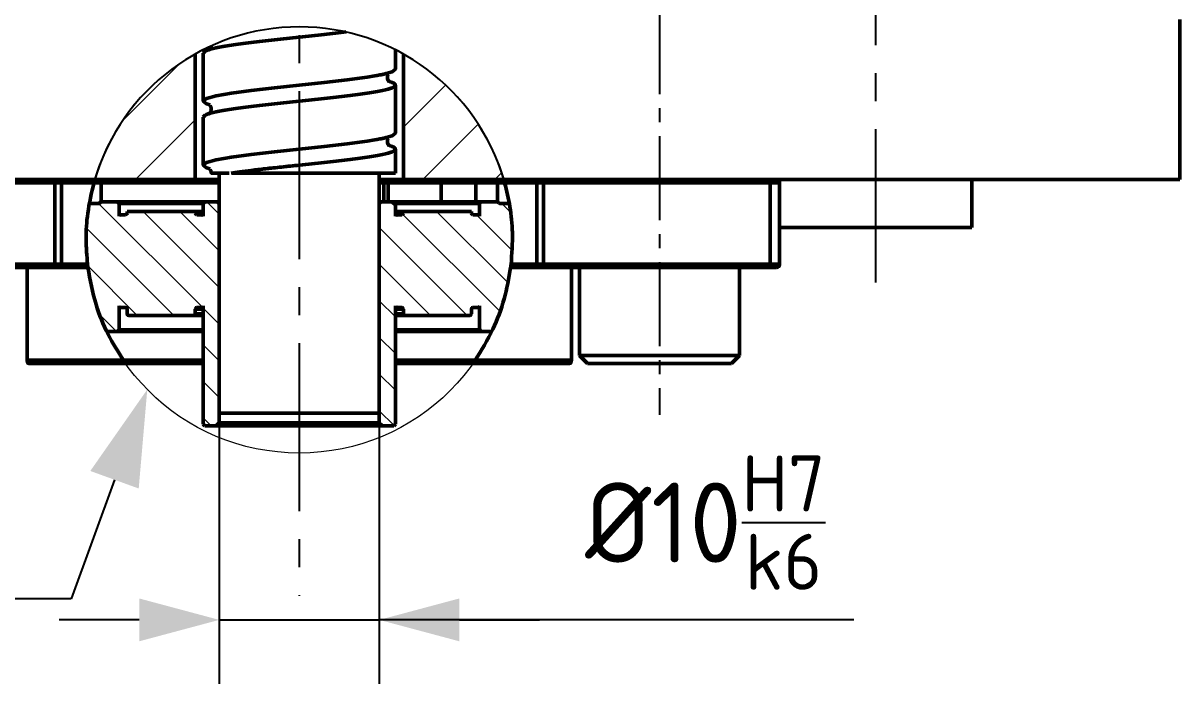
# Model space of a CAD drawing. Header units: millimetres. Extents: x -190 to 12889, y -227 to 3957.
# Drawn here: x 2079.9 to 2152.2, y 1946.5 to 1987.8 of the extents above; entities that cross this region are included whole.
import ezdxf
from ezdxf import colors
from ezdxf.entities.mleader import LeaderData, LeaderLine
from ezdxf.math import Vec2, Vec3

# ---------------------------------------------------------------- set-up
doc = ezdxf.new("R2010")
doc.units = ezdxf.units.MM
doc.header["$LTSCALE"] = 0.7
doc.linetypes.add('CENTER2', pattern=[1.125, 0.75, -0.125, 0.125, -0.125])
doc.layers.get('0').update_dxf_attribs({"color": 255})
for name, color, linetype, lineweight in [('AM_5', 10, 'Continuous', 25), ('CON', 7, 'Continuous', 50), ('DIM', 94, 'Continuous', 25), ('TEXT', 7, 'Continuous', 25)]:
    doc.layers.add(name, color=color, linetype=linetype, lineweight=lineweight)
doc.styles.add('TCVN-7284', font='tcvn+7284-2003r.ttf')
doc.styles.add('TCVN7824', font='tcvn+7284-2003r.ttf', dxfattribs={"height": 3.5})
pattern_1 = [(45, (-1605.9523, -1440.91), (-2.245064, 2.245064), [])]
pattern_2 = [(135, (-1605.9523, -1440.91), (-1.14498266, -1.14498266), [])]

# ---------------------------------------------------------------- blocks, each defined once
blk = doc.blocks.new('*U847')
at = {"layer": 'AM_5', "color": 0, "linetype": 'CENTER2', "ltscale": 20, "transparency": 16777216}
blk.add_line((0, 40.139), (0, -158.428), dxfattribs=at)
blk = doc.blocks.new('*U859')
at = {"layer": 'AM_5', "color": 0, "linetype": 'CENTER2', "ltscale": 10, "transparency": 16777216}
blk.add_line((0, 26.807), (0, -6.35), dxfattribs=at)
blk = doc.blocks.new('*U849')
at = {"layer": 'AM_5', "color": 0, "linetype": 'CENTER2', "ltscale": 20, "transparency": 16777216}
blk.add_line((0, 103.936), (0, -85.115), dxfattribs=at)
blk = doc.blocks.new('Arrow')
at = {"layer": 'DIM'}
blk.add_solid([(-1, 0.268), (-1, -0.268), (0, 0)], dxfattribs=at)

msp = doc.modelspace()

# ---------------------------------------------------------------- hatches: boundary and pattern name
at = {"linetype": 'Continuous', "lineweight": 18}
h = msp.add_hatch(dxfattribs=at)
h.set_pattern_fill('ANSI31', color=92, style=0)
h.set_pattern_definition(pattern_1)
edge = h.paths.add_edge_path(flags=0)
edge.add_line((2090.6588, 1978.0693), (2090.6588, 1985.9152))
edge.add_arc((2097.1588, 1974.2943), 13.3152, 119.219907, 163.530214)
edge.add_line((2084.3899, 1978.0693), (2090.6588, 1978.0693))
h = msp.add_hatch(dxfattribs=at)
h.set_pattern_fill('ANSI31', color=92, style=0)
h.set_pattern_definition(pattern_1)
edge = h.paths.add_edge_path(flags=0)
edge.add_arc((2097.1588, 1974.2943), 13.3152, 16.469786, 60.780093)
edge.add_line((2103.6588, 1985.9152), (2103.6588, 1978.0693))
edge.add_line((2103.6588, 1978.0693), (2109.9277, 1978.0693))
h = msp.add_hatch(dxfattribs=at)
h.set_pattern_fill('ANSI31', color=70, scale=0.51, angle=90, style=0)
h.set_pattern_definition(pattern_2)
edge = h.paths.add_edge_path(flags=0)
edge.add_line((2085.8088, 1968.5693), (2085.9088, 1968.6693))
edge.add_line((2085.9088, 1968.6693), (2085.9088, 1970.1693))
edge.add_arc((2086.0088, 1970.1693), 0.1, 180, 270)
edge.add_line((2086.0088, 1970.0693), (2086.3088, 1970.0693))
edge.add_arc((2086.3088, 1969.9693), 0.1, 0, 90, ccw=False)
edge.add_line((2086.4088, 1969.9693), (2086.4088, 1969.6693))
edge.add_arc((2086.5088, 1969.6693), 0.1, 180, 270)
edge.add_line((2086.5088, 1969.5693), (2090.5588, 1969.5693))
edge.add_arc((2090.5588, 1969.6693), 0.1, 270, 360)
edge.add_line((2090.6588, 1969.6693), (2090.6588, 1969.9693))
edge.add_arc((2090.7588, 1969.9693), 0.1, 90, 180, ccw=False)
edge.add_line((2090.7588, 1970.0693), (2091.0588, 1970.0693))
edge.add_arc((2091.0588, 1970.1693), 0.1, 270, 360)
edge.add_line((2091.1588, 1970.1693), (2091.1588, 1962.7693))
edge.add_line((2091.1588, 1962.7693), (2091.2588, 1962.6693))
edge.add_line((2091.2588, 1962.6693), (2091.9588, 1962.6693))
edge.add_line((2091.9588, 1962.6693), (2092.1588, 1962.8693))
edge.add_line((2092.1588, 1962.8693), (2092.1588, 1976.5693))
edge.add_line((2092.1588, 1976.5693), (2092.0588, 1976.6693))
edge.add_line((2092.0588, 1976.6693), (2091.2588, 1976.6693))
edge.add_line((2091.2588, 1976.6693), (2091.1588, 1976.5693))
edge.add_line((2091.1588, 1976.5693), (2091.1588, 1975.7693))
edge.add_arc((2091.0588, 1975.7693), 0.1, 360, 450)
edge.add_line((2091.0588, 1975.8693), (2090.7588, 1975.8693))
edge.add_arc((2090.7588, 1975.9693), 0.1, 180, 270, ccw=False)
edge.add_line((2090.6588, 1975.9693), (2090.6588, 1976.0693))
edge.add_line((2090.6588, 1976.0693), (2086.4088, 1976.0693))
edge.add_line((2086.4088, 1976.0693), (2086.4088, 1975.9693))
edge.add_arc((2086.3088, 1975.9693), 0.1, 270, 360, ccw=False)
edge.add_line((2086.3088, 1975.8693), (2086.0088, 1975.8693))
edge.add_arc((2086.0088, 1975.7693), 0.1, 90, 180)
edge.add_line((2085.9088, 1975.7693), (2085.9088, 1976.5693))
edge.add_line((2085.9088, 1976.5693), (2085.8088, 1976.6693))
edge.add_line((2085.8088, 1976.6693), (2084.7588, 1976.6693))
edge.add_line((2084.7588, 1976.6693), (2084.688, 1976.5986))
edge.add_arc((2084.6173, 1976.6693), 0.1, 270, 315, ccw=False)
edge.add_line((2084.6173, 1976.5693), (2084.0393, 1976.5693))
edge.add_arc((2097.1588, 1974.2943), 13.3152, 170.162367, 205.464971)
edge.add_line((2085.1371, 1968.5693), (2085.8088, 1968.5693))
h = msp.add_hatch(dxfattribs=at)
h.set_pattern_fill('ANSI31', color=70, scale=0.51, angle=90, style=0)
h.set_pattern_definition(pattern_2)
edge = h.paths.add_edge_path(flags=0)
edge.add_arc((2097.1588, 1974.2943), 13.3152, 334.535029, 369.837633)
edge.add_line((2110.2782, 1976.5693), (2109.7002, 1976.5693))
edge.add_arc((2109.7002, 1976.6693), 0.1, 225, 270, ccw=False)
edge.add_line((2109.6295, 1976.5986), (2109.5588, 1976.6693))
edge.add_line((2109.5588, 1976.6693), (2108.5088, 1976.6693))
edge.add_line((2108.5088, 1976.6693), (2108.4088, 1976.5693))
edge.add_line((2108.4088, 1976.5693), (2108.4088, 1975.7693))
edge.add_arc((2108.3088, 1975.7693), 0.1, 0, 90)
edge.add_line((2108.3088, 1975.8693), (2108.0088, 1975.8693))
edge.add_arc((2108.0088, 1975.9693), 0.1, 180, 270, ccw=False)
edge.add_line((2107.9088, 1975.9693), (2107.9088, 1976.0693))
edge.add_line((2107.9088, 1976.0693), (2103.6588, 1976.0693))
edge.add_line((2103.6588, 1976.0693), (2103.6588, 1975.9693))
edge.add_arc((2103.5588, 1975.9693), 0.1, 270, 360, ccw=False)
edge.add_line((2103.5588, 1975.8693), (2103.2588, 1975.8693))
edge.add_arc((2103.2588, 1975.7693), 0.1, 90, 180)
edge.add_line((2103.1588, 1975.7693), (2103.1588, 1976.5693))
edge.add_line((2103.1588, 1976.5693), (2103.0588, 1976.6693))
edge.add_line((2103.0588, 1976.6693), (2102.2588, 1976.6693))
edge.add_line((2102.2588, 1976.6693), (2102.1588, 1976.5693))
edge.add_line((2102.1588, 1976.5693), (2102.1588, 1962.8693))
edge.add_line((2102.1588, 1962.8693), (2102.3588, 1962.6693))
edge.add_line((2102.3588, 1962.6693), (2103.0588, 1962.6693))
edge.add_line((2103.0588, 1962.6693), (2103.1588, 1962.7693))
edge.add_line((2103.1588, 1962.7693), (2103.1588, 1970.1693))
edge.add_arc((2103.2588, 1970.1693), 0.1, 180, 270)
edge.add_line((2103.2588, 1970.0693), (2103.5588, 1970.0693))
edge.add_arc((2103.5588, 1969.9693), 0.1, 0, 90, ccw=False)
edge.add_line((2103.6588, 1969.9693), (2103.6588, 1969.6693))
edge.add_arc((2103.7588, 1969.6693), 0.1, 180, 270)
edge.add_line((2103.7588, 1969.5693), (2107.8088, 1969.5693))
edge.add_arc((2107.8088, 1969.6693), 0.1, 270, 360)
edge.add_line((2107.9088, 1969.6693), (2107.9088, 1969.9693))
edge.add_arc((2108.0088, 1969.9693), 0.1, 90, 180, ccw=False)
edge.add_line((2108.0088, 1970.0693), (2108.3088, 1970.0693))
edge.add_arc((2108.3088, 1970.1693), 0.1, 270, 360)
edge.add_line((2108.4088, 1970.1693), (2108.4088, 1968.6693))
edge.add_line((2108.4088, 1968.6693), (2108.5088, 1968.5693))
edge.add_line((2108.5088, 1968.5693), (2109.1804, 1968.5693))

# ---------------------------------------------------------------- linework, layer by layer
at = {"color": 7, "linetype": 'Continuous', "lineweight": 25, "flags": 128}
msp.add_lwpolyline([(2112.4177, 1972.7693), (2112.4161, 1972.7303), (2112.4114, 1972.6928), (2112.4038, 1972.6582), (2112.3936, 1972.6279), (2112.3811, 1972.603), (2112.3669, 1972.5845), (2112.3514, 1972.5732), (2112.3354, 1972.5693)], dxfattribs=at)
at = {"color": 7, "linetype": 'Continuous', "lineweight": 18}
msp.add_circle((2097.1588, 1974.2943), 13.3247, dxfattribs=at)
at = {"color": 7, "linetype": 'Continuous', "lineweight": 25}
for centre, radius, start, end in [((2097.1588, 1974.2943), 13.3152, 16.469786, 163.530214), ((2111.8198, 1972.7533), 0.185, 276.014544, 4.957546)]:
    msp.add_arc(centre, radius, start, end, dxfattribs=at)
at = {"layer": 'CON', "color": 7, "linetype": 'Continuous'}
for p, q in [((2152.1588, 1988.0693), (2152.1588, 1978.0693)), ((2092.0689, 1986.3212), (2092.2742, 1986.362)), ((2103.1588, 1984.9693), (2103.1588, 1986.1917)), ((2090.6588, 1985.9152), (2090.6588, 1978.0693)), ((2091.1588, 1985.9693), (2091.1588, 1982.9693)), ((2103.6588, 1978.0693), (2103.6588, 1985.9152)), ((2103.1588, 1980.9693), (2103.1588, 1983.9693)), ((2091.1588, 1981.9693), (2091.1588, 1978.9693)), ((2092.0689, 1982.3212), (2092.2742, 1982.362)), ((2103.1588, 1978.4693), (2103.1588, 1979.9693)), ((2092.1588, 1978.4693), (2092.1588, 1963.4693)), ((2103.1588, 1978.4693), (2092.9161, 1978.4693)), ((2103.1588, 1978.4693), (2102.1588, 1978.4693)), ((2102.1588, 1963.4693), (2102.1588, 1978.4693)), ((2103.1588, 1978.4693), (2102.1588, 1978.4693)), ((2042.1588, 1978.0693), (2084.3899, 1978.0693)), ((2081.8999, 1977.8693), (2067.7475, 1977.8693)), ((2081.8999, 1972.7693), (2081.8999, 1977.8693)), ((2082.3133, 1977.8693), (2081.8999, 1977.8693)), ((2082.3133, 1977.8693), (2082.3133, 1972.7693)), ((2084.3324, 1977.8693), (2082.3133, 1977.8693)), ((2090.6588, 1978.0693), (2084.3899, 1978.0693)), ((2092.1588, 1978.0693), (2090.6588, 1978.0693)), ((2103.6588, 1978.0693), (2102.1588, 1978.0693)), ((2102.4425, 1976.6693), (2102.4425, 1977.8693)), ((2102.7087, 1977.8693), (2102.4425, 1977.8693)), ((2102.7087, 1976.6693), (2102.7087, 1977.8693)), ((2106.0265, 1977.8693), (2102.7087, 1977.8693)), ((2109.9277, 1978.0693), (2103.6588, 1978.0693)), ((2106.0265, 1976.6693), (2106.0265, 1977.8693)), ((2108.1763, 1977.8693), (2106.0265, 1977.8693)), ((2109.5299, 1977.8693), (2108.1763, 1977.8693)), ((2108.1763, 1976.6693), (2108.1763, 1977.8693)), ((2109.9277, 1978.0693), (2152.1588, 1978.0693)), ((2112.0042, 1977.8693), (2109.9851, 1977.8693)), ((2112.0042, 1972.7693), (2112.0042, 1977.8693)), ((2112.4177, 1977.8693), (2112.0042, 1977.8693)), ((2112.4177, 1977.8693), (2112.4177, 1972.7693)), ((2126.57, 1977.8693), (2112.4177, 1977.8693)), ((2126.57, 1972.7693), (2126.57, 1977.8693)), ((2127.1588, 1977.8693), (2126.57, 1977.8693)), ((2127.1588, 1978.0693), (2127.1588, 1977.8693)), ((2127.1588, 1977.8693), (2127.1588, 1972.7693)), ((2139.1588, 1975.0693), (2139.1588, 1978.0693)), ((2084.0393, 1976.5693), (2084.6173, 1976.5693)), ((2084.688, 1976.5986), (2084.7588, 1976.6693)), ((2084.7588, 1976.6693), (2085.8088, 1976.6693)), ((2085.8088, 1976.6693), (2085.9088, 1976.5693)), ((2085.8088, 1976.6693), (2091.2588, 1976.6693)), ((2085.9088, 1976.5693), (2085.9088, 1975.7693)), ((2091.1588, 1976.5693), (2085.9088, 1976.5693)), ((2086.4088, 1975.9693), (2086.4088, 1976.0693)), ((2086.4088, 1976.0693), (2090.6588, 1976.0693)), ((2090.6588, 1975.9693), (2090.6588, 1976.0693)), ((2091.1588, 1976.0693), (2090.6588, 1976.0693)), ((2091.1588, 1976.5693), (2091.2588, 1976.6693)), ((2091.1588, 1975.7693), (2091.1588, 1976.5693)), ((2091.2588, 1976.6693), (2092.0588, 1976.6693)), ((2092.0588, 1976.6693), (2092.1588, 1976.5693)), ((2092.0588, 1976.6693), (2092.1588, 1976.6693)), ((2092.1588, 1962.8693), (2092.1588, 1976.5693)), ((2102.1588, 1976.5693), (2102.2588, 1976.6693)), ((2102.1588, 1976.6693), (2102.2588, 1976.6693)), ((2102.1588, 1976.5693), (2102.1588, 1962.8693)), ((2102.2588, 1976.6693), (2103.0588, 1976.6693)), ((2103.0588, 1976.6693), (2108.5088, 1976.6693)), ((2103.0588, 1976.6693), (2103.1588, 1976.5693)), ((2108.4088, 1976.5693), (2103.1588, 1976.5693)), ((2103.1588, 1976.5693), (2103.1588, 1975.7693)), ((2103.6588, 1976.0693), (2103.1588, 1976.0693)), ((2103.6588, 1976.0693), (2103.6588, 1975.9693)), ((2103.6588, 1976.0693), (2107.9088, 1976.0693)), ((2107.9088, 1976.0693), (2107.9088, 1975.9693)), ((2108.4088, 1976.5693), (2108.5088, 1976.6693)), ((2108.4088, 1975.7693), (2108.4088, 1976.5693)), ((2108.5088, 1976.6693), (2109.5588, 1976.6693)), ((2109.5588, 1976.6693), (2109.6295, 1976.5986)), ((2109.7002, 1976.5693), (2110.2782, 1976.5693)), ((2086.0088, 1975.8693), (2086.3088, 1975.8693)), ((2090.7588, 1975.8693), (2091.0588, 1975.8693)), ((2091.0588, 1975.8693), (2091.1588, 1975.8693)), ((2103.1588, 1975.8693), (2103.2588, 1975.8693)), ((2103.2588, 1975.8693), (2103.5588, 1975.8693)), ((2108.0088, 1975.8693), (2108.3088, 1975.8693)), ((2127.1588, 1975.0693), (2139.1588, 1975.0693)), ((2067.7475, 1972.7693), (2081.8999, 1972.7693)), ((2081.9821, 1972.5693), (2067.8297, 1972.5693)), ((2080.1642, 1972.5693), (2080.1642, 1966.7693)), ((2081.8999, 1972.7693), (2082.3133, 1972.7693)), ((2082.4783, 1972.5693), (2081.9821, 1972.5693)), ((2082.3133, 1972.7693), (2083.9312, 1972.7693)), ((2083.9557, 1972.5693), (2082.4783, 1972.5693)), ((2111.8392, 1972.5693), (2110.3618, 1972.5693)), ((2110.3864, 1972.7693), (2112.0042, 1972.7693)), ((2112.3354, 1972.5693), (2111.8392, 1972.5693)), ((2112.0042, 1972.7693), (2112.4177, 1972.7693)), ((2126.4878, 1972.5693), (2112.3354, 1972.5693)), ((2112.4177, 1972.7693), (2126.57, 1972.7693)), ((2114.1534, 1966.7693), (2114.1534, 1972.5693)), ((2114.6588, 1967.0693), (2114.6588, 1972.5693)), ((2114.6588, 1972.5693), (2124.6588, 1972.5693)), ((2124.6588, 1972.5693), (2124.6588, 1967.0693)), ((2126.9588, 1972.5693), (2126.4878, 1972.5693)), ((2126.57, 1972.7693), (2127.1588, 1972.7693)), ((2085.9088, 1970.1693), (2085.9088, 1968.6693)), ((2086.3088, 1970.0693), (2086.0088, 1970.0693)), ((2086.4088, 1969.6693), (2086.4088, 1969.9693)), ((2086.5088, 1969.5693), (2090.5588, 1969.5693)), ((2091.1588, 1969.5693), (2090.5588, 1969.5693)), ((2090.6588, 1969.6693), (2090.6588, 1969.9693)), ((2091.0588, 1970.0693), (2090.7588, 1970.0693)), ((2091.1588, 1970.0693), (2091.0588, 1970.0693)), ((2091.1588, 1962.7693), (2091.1588, 1970.1693)), ((2103.1588, 1970.1693), (2103.1588, 1962.7693)), ((2103.2588, 1970.0693), (2103.1588, 1970.0693)), ((2103.7588, 1969.5693), (2103.1588, 1969.5693)), ((2103.5588, 1970.0693), (2103.2588, 1970.0693)), ((2103.6588, 1969.9693), (2103.6588, 1969.6693)), ((2103.7588, 1969.5693), (2107.8088, 1969.5693)), ((2107.9088, 1969.9693), (2107.9088, 1969.6693)), ((2108.3088, 1970.0693), (2108.0088, 1970.0693)), ((2108.4088, 1968.6693), (2108.4088, 1970.1693)), ((2085.8088, 1968.5693), (2085.1371, 1968.5693)), ((2085.9088, 1968.6693), (2085.8088, 1968.5693)), ((2091.1588, 1968.5693), (2085.8088, 1968.5693)), ((2085.9088, 1968.6693), (2091.1588, 1968.6693)), ((2103.1588, 1968.6693), (2108.4088, 1968.6693)), ((2108.5088, 1968.5693), (2103.1588, 1968.5693)), ((2108.5088, 1968.5693), (2108.4088, 1968.6693)), ((2109.1804, 1968.5693), (2108.5088, 1968.5693)), ((2080.1642, 1966.7693), (2086.1738, 1966.7693)), ((2108.1437, 1966.7693), (2114.1534, 1966.7693)), ((2115.1588, 1966.5693), (2114.6588, 1967.0693)), ((2114.6588, 1967.0693), (2124.6588, 1967.0693)), ((2124.6588, 1967.0693), (2124.1588, 1966.5693)), ((2086.3135, 1966.5693), (2080.2629, 1966.5693)), ((2091.1588, 1966.5693), (2086.3135, 1966.5693)), ((2108.004, 1966.5693), (2103.1588, 1966.5693)), ((2114.0547, 1966.5693), (2108.004, 1966.5693)), ((2115.1588, 1966.5693), (2124.1588, 1966.5693)), ((2102.1588, 1963.4693), (2092.1588, 1963.4693)), ((2091.2588, 1962.6693), (2091.1588, 1962.7693)), ((2091.2588, 1962.6693), (2091.9588, 1962.6693)), ((2092.1588, 1962.8693), (2091.9588, 1962.6693)), ((2102.3588, 1962.6693), (2091.9588, 1962.6693)), ((2092.1588, 1962.8693), (2102.1588, 1962.8693)), ((2102.3588, 1962.6693), (2102.1588, 1962.8693)), ((2102.3588, 1962.6693), (2103.0588, 1962.6693)), ((2103.1588, 1962.7693), (2103.0588, 1962.6693))]:
    msp.add_line(p, q, dxfattribs=at)
at = {"layer": 'CON', "color": 8, "linetype": 'Continuous'}
for p, q in [((2084.7876, 1977.8693), (2084.3865, 1977.8693)), ((2084.7876, 1976.6693), (2084.7876, 1977.8693)), ((2092.1588, 1977.8693), (2084.7876, 1977.8693)), ((2102.4425, 1977.8693), (2102.1588, 1977.8693)), ((2109.5299, 1976.6693), (2109.5299, 1977.8693)), ((2109.9716, 1977.8693), (2109.5299, 1977.8693)), ((2090.6588, 1975.9693), (2091.1588, 1975.9693)), ((2103.1588, 1975.9693), (2103.6588, 1975.9693)), ((2091.1588, 1969.9693), (2090.6588, 1969.9693)), ((2090.6588, 1969.6693), (2091.1588, 1969.6693)), ((2103.6588, 1969.9693), (2103.1588, 1969.9693)), ((2103.1588, 1969.6693), (2103.6588, 1969.6693)), ((2086.0881, 1966.7693), (2091.1588, 1966.7693)), ((2103.1588, 1966.7693), (2108.2188, 1966.7693))]:
    msp.add_line(p, q, dxfattribs=at)
at = {"layer": 'CON', "color": 7, "linetype": 'Continuous', "flags": 128}
for points in [[(2091.589, 1982.7399), (2091.3632, 1982.8027), (2091.1588, 1982.9693), (2091.3632, 1983.136), (2091.9626, 1983.3027), (2092.9161, 1983.4693), (2094.1588, 1983.636), (2095.6058, 1983.8027), (2097.1588, 1983.9693), (2098.7117, 1984.136), (2100.1588, 1984.3027), (2101.4014, 1984.4693), (2102.3549, 1984.636), (2102.9543, 1984.8027), (2103.1588, 1984.9693), (2103.1588, 1984.9693)], [(2091.589, 1978.7399), (2091.3632, 1978.8027), (2091.1588, 1978.9693), (2091.3632, 1979.136), (2091.9626, 1979.3027), (2092.9161, 1979.4693), (2094.1588, 1979.636), (2095.6058, 1979.8027), (2097.1588, 1979.9693), (2098.7117, 1980.136), (2100.1588, 1980.3027), (2101.4014, 1980.4693), (2102.3549, 1980.636), (2102.9543, 1980.8027), (2103.1588, 1980.9693), (2103.1588, 1980.9693)], [(2081.9821, 1978.0693), (2081.9661, 1978.0655), (2081.9506, 1978.0541), (2081.9364, 1978.0356), (2081.924, 1978.0107), (2081.9137, 1977.9804), (2081.9061, 1977.9459), (2081.9014, 1977.9083), (2081.8999, 1977.8693)], [(2112.4177, 1977.8693), (2112.4161, 1977.9083), (2112.4114, 1977.9459), (2112.4038, 1977.9804), (2112.3936, 1978.0107), (2112.3811, 1978.0356), (2112.3669, 1978.0541), (2112.3514, 1978.0655), (2112.3354, 1978.0693)], [(2126.57, 1977.8693), (2126.5684, 1977.9083), (2126.5638, 1977.9459), (2126.5562, 1977.9804), (2126.5459, 1978.0107), (2126.5335, 1978.0356), (2126.5193, 1978.0541), (2126.5038, 1978.0655), (2126.4878, 1978.0693)], [(2081.9821, 1972.5693), (2081.9661, 1972.5732), (2081.9506, 1972.5845), (2081.9364, 1972.603), (2081.924, 1972.6279), (2081.9137, 1972.6582), (2081.9061, 1972.6928), (2081.9014, 1972.7303), (2081.8999, 1972.7693)], [(2126.57, 1972.7693), (2126.5684, 1972.7303), (2126.5638, 1972.6928), (2126.5562, 1972.6582), (2126.5459, 1972.6279), (2126.5335, 1972.603), (2126.5193, 1972.5845), (2126.5038, 1972.5732), (2126.4878, 1972.5693)]]:
    msp.add_lwpolyline(points, dxfattribs=at)
at = {"layer": 'CON', "color": 7, "linetype": 'Continuous'}
for centre, radius, start, end in [((2082.4977, 1977.8853), 0.185, 96.014544, 184.957546), ((2084.6032, 1977.8853), 0.185, 355.042454, 83.985456), ((2109.7143, 1977.8853), 0.185, 96.014544, 184.957546), ((2111.8198, 1977.8853), 0.185, 355.042454, 83.985456), ((2126.9588, 1977.8693), 0.2, 0, 90), ((2084.6173, 1976.6693), 0.1, 270, 315), ((2086.3088, 1975.9693), 0.1, 270, 360), ((2090.7588, 1975.9693), 0.1, 180, 270), ((2103.5588, 1975.9693), 0.1, 270, 0), ((2108.0088, 1975.9693), 0.1, 180, 270), ((2109.7002, 1976.6693), 0.1, 225, 270), ((2086.0088, 1975.7693), 0.1, 90, 180), ((2091.0588, 1975.7693), 0.1, 0, 90), ((2103.2588, 1975.7693), 0.1, 90, 180), ((2108.3088, 1975.7693), 0.1, 0, 90), ((2082.4977, 1972.7533), 0.185, 175.042454, 263.985456), ((2126.9588, 1972.7693), 0.2, 270, 0), ((2086.0088, 1970.1693), 0.1, 180, 270), ((2086.3088, 1969.9693), 0.1, 0, 90), ((2086.5088, 1969.6693), 0.1, 180, 270), ((2090.5588, 1969.6693), 0.1, 270, 0), ((2090.7588, 1969.9693), 0.1, 90, 180), ((2091.0588, 1970.1693), 0.1, 270, 0), ((2103.2588, 1970.1693), 0.1, 180, 270), ((2103.5588, 1969.9693), 0.1, 0, 90), ((2103.7588, 1969.6693), 0.1, 180, 270), ((2107.8088, 1969.6693), 0.1, 270, 0), ((2108.0088, 1969.9693), 0.1, 90, 180), ((2108.3088, 1970.1693), 0.1, 270, 0)]:
    msp.add_arc(centre, radius, start, end, dxfattribs=at)
for points, knots in [([(2091.1588, 1985.9693), (2091.1986, 1986.0249), (2091.2782, 1986.136), (2091.9079, 1986.3027), (2092.8661, 1986.4693), (2094.1246, 1986.636), (2095.5879, 1986.8027), (2097.1588, 1986.9693), (2098.7013, 1987.133), (2099.6526, 1987.2411), (2100.0851, 1987.2937)], [0, 0, 0, 0, 0.07514663, 0.15029326, 0.2254399, 0.30058653, 0.37573316, 0.45087979, 0.52602642, 0.5971234, 0.5971234, 0.5971234, 0.5971234]), ([(2091.6547, 1986.4291), (2091.6509, 1986.3902), (2091.6315, 1986.2977), (2091.5758, 1986.2131), (2091.5284, 1986.1711), (2091.5409, 1986.1774), (2091.5465, 1986.1802)], [0.58369464, 0.58369464, 0.58369464, 0.58369464, 0.68777339, 0.83139132, 0.92538843, 1, 1, 1, 1]), ([(2102.7799, 1984.1763), (2102.7792, 1984.1772), (2102.7773, 1984.1796), (2102.661, 1984.3048), (2102.6544, 1984.5604), (2102.7111, 1984.6759), (2102.7255, 1984.7094), (2102.6959, 1984.7134), (2102.582, 1984.6874), (2102.3713, 1984.6373), (2102.1376, 1984.5933), (2102.0216, 1984.5715)], [0, 0, 0, 0, 0.0520427, 0.1413394, 0.2754178, 0.3421553, 0.4283737, 0.5389072, 0.6747949, 0.8386068, 1, 1, 1, 1]), ([(2091.1588, 1981.9693), (2091.1986, 1982.0249), (2091.2782, 1982.136), (2091.9079, 1982.3027), (2092.8661, 1982.4693), (2094.1246, 1982.636), (2095.5879, 1982.8027), (2097.1588, 1982.9693), (2098.7295, 1983.136), (2100.1931, 1983.3027), (2101.4505, 1983.4693), (2102.4134, 1983.636), (2103.0255, 1983.8027), (2103.2103, 1983.9693), (2103.1144, 1984.0975), (2102.8356, 1984.1701), (2102.7701, 1984.1872)], [0, 0, 0, 0, 0.07514663, 0.15029326, 0.2254399, 0.30058653, 0.37573316, 0.45087979, 0.52602642, 0.60117306, 0.67631969, 0.75146632, 0.82661295, 0.90175958, 0.97690622, 1, 1, 1, 1]), ([(2091.593, 1982.7228), (2091.5885, 1982.721), (2091.5805, 1982.7179), (2091.6725, 1982.5541), (2091.6463, 1982.3201), (2091.5758, 1982.2131), (2091.5284, 1982.1711), (2091.5409, 1982.1774), (2091.5465, 1982.1802)], [0, 0, 0, 0, 0.2741041, 0.4927981, 0.6877734, 0.8313913, 0.9253884, 1, 1, 1, 1]), ([(2102.7799, 1980.1763), (2102.7792, 1980.1772), (2102.7773, 1980.1796), (2102.661, 1980.3048), (2102.6544, 1980.5604), (2102.7111, 1980.6759), (2102.7255, 1980.7094), (2102.6959, 1980.7134), (2102.582, 1980.6874), (2102.3713, 1980.6373), (2102.1376, 1980.5933), (2102.0216, 1980.5715)], [0, 0, 0, 0, 0.0520427, 0.1413394, 0.2754178, 0.3421553, 0.4283737, 0.5389072, 0.6747949, 0.8386068, 1, 1, 1, 1]), ([(2092.9161, 1978.4693), (2093.3145, 1978.5249), (2094.1112, 1978.636), (2095.5915, 1978.8027), (2097.1578, 1978.9693), (2098.7298, 1979.136), (2100.1931, 1979.3027), (2101.4505, 1979.4693), (2102.4134, 1979.636), (2103.0255, 1979.8027), (2103.2103, 1979.9693), (2103.1144, 1980.0975), (2102.8356, 1980.1701), (2102.7701, 1980.1872)], [0, 0, 0, 0, 0.0970185, 0.1940369, 0.2910554, 0.3880739, 0.4850923, 0.5821108, 0.6791293, 0.7761477, 0.8731662, 0.9701846, 1, 1, 1, 1]), ([(2095.0337, 1978.7398), (2095.039, 1978.7405), (2095.3541, 1978.7776), (2096.0719, 1978.8519), (2096.7907, 1978.9296), (2097.1636, 1978.9698)], [0, 0, 0, 0, 0.0081509, 0.4853328, 1, 1, 1, 1]), ([(2091.593, 1978.7228), (2091.5864, 1978.7208), (2091.5746, 1978.7171), (2091.6663, 1978.5892), (2091.6511, 1978.4889), (2091.6481, 1978.469)], [0, 0, 0, 0, 0.5008992, 0.9005417, 1, 1, 1, 1]), ([(2092.7725, 1978.4693), (2092.7503, 1978.4693), (2092.5077, 1978.4693), (2092.078, 1978.4693), (2091.7571, 1978.4693), (2091.6294, 1978.4693), (2091.6615, 1978.4693), (2091.6627, 1978.4693)], [0, 0, 0, 0, 0.0373555, 0.4069177, 0.6932943, 0.988202, 1, 1, 1, 1]), ([(2092.8964, 1978.4671), (2093.0726, 1978.4925), (2093.4587, 1978.5481), (2094.175, 1978.6404), (2094.7421, 1978.7061), (2095.0337, 1978.7398)], [0, 0, 0, 0, 0.2893418, 0.6345278, 1, 1, 1, 1]), ([(2083.9312, 1972.7693), (2083.8895, 1973.2919), (2083.805, 1974.3537), (2083.9176, 1976.0943), (2084.1852, 1977.2392), (2084.3324, 1977.8693)], [0, 0, 0, 0, 0.3035064, 0.6166942, 1, 1, 1, 1]), ([(2084.3899, 1978.0693), (2084.3893, 1978.0674), (2084.3883, 1978.064), (2084.38, 1978.0357), (2084.3689, 1977.9978), (2084.3565, 1977.9545), (2084.3439, 1977.9102), (2084.336, 1977.8822), (2084.3324, 1977.8693)], [0, 0, 0, 0, 0.2531255, 0.4614741, 0.6198836, 0.7533303, 0.887051, 1, 1, 1, 1]), ([(2102.6225, 1978.0693), (2102.6217, 1978.0693), (2102.6005, 1978.0692), (2102.5605, 1978.061), (2102.5098, 1978.0294), (2102.4723, 1977.9844), (2102.4474, 1977.93), (2102.4441, 1977.8896), (2102.4425, 1977.8693)], [0, 0, 0, 0, 0.0089859, 0.2414976, 0.4542617, 0.6424534, 0.8210402, 1, 1, 1, 1]), ([(2102.89, 1978.0693), (2102.8891, 1978.0693), (2102.8687, 1978.0692), (2102.8292, 1978.0615), (2102.7782, 1978.031), (2102.7395, 1977.9858), (2102.7137, 1977.9308), (2102.7104, 1977.8898), (2102.7087, 1977.8693)], [0, 0, 0, 0, 0.0092555, 0.2292635, 0.4428901, 0.6343902, 0.8170261, 1, 1, 1, 1]), ([(2106.1011, 1978.0693), (2106.1007, 1978.0693), (2106.0937, 1978.0692), (2106.0786, 1978.0631), (2106.0578, 1978.0365), (2106.0404, 1977.991), (2106.0287, 1977.9336), (2106.0272, 1977.8908), (2106.0265, 1977.8693)], [0, 0, 0, 0, 0.0108229, 0.1860203, 0.4013477, 0.6044052, 0.802106, 1, 1, 1, 1]), ([(2108.2635, 1978.0693), (2108.263, 1978.0693), (2108.2543, 1978.0692), (2108.2362, 1978.0625), (2108.2118, 1978.0346), (2108.1921, 1977.9892), (2108.1789, 1977.9326), (2108.1772, 1977.8904), (2108.1763, 1977.8693)], [0, 0, 0, 0, 0.0101122, 0.2010636, 0.4160241, 0.6150882, 0.8074205, 1, 1, 1, 1]), ([(2109.9851, 1977.8693), (2109.9818, 1977.8811), (2109.9741, 1977.9087), (2109.9617, 1977.9524), (2109.9498, 1977.9936), (2109.9389, 1978.0311), (2109.9295, 1978.0629), (2109.9283, 1978.067), (2109.9277, 1978.0693)], [0, 0, 0, 0, 0.1035302, 0.2433427, 0.373483, 0.5069193, 0.7152813, 1, 1, 1, 1]), ([(2109.9851, 1977.8693), (2110.1057, 1977.3709), (2110.3501, 1976.3609), (2110.519, 1974.6307), (2110.4334, 1973.43), (2110.3864, 1972.7693)], [0, 0, 0, 0, 0.30471181, 0.61743762, 1, 1, 1, 1]), ([(2083.9312, 1972.7693), (2083.933, 1972.7532), (2083.9368, 1972.721), (2083.9427, 1972.6725), (2083.9485, 1972.6252), (2083.9539, 1972.5832), (2083.9557, 1972.57), (2083.9557, 1972.5694), (2083.9557, 1972.5693)], [0, 0, 0, 0, 0.1272577, 0.254922, 0.4137625, 0.6346359, 0.9552402, 1, 1, 1, 1]), ([(2086.1738, 1966.7693), (2085.8386, 1967.3067), (2085.1613, 1968.3928), (2084.3745, 1970.3187), (2084.1013, 1971.7872), (2083.9557, 1972.5693)], [0, 0, 0, 0, 0.3140166, 0.6346189, 1, 1, 1, 1]), ([(2110.3618, 1972.5693), (2110.2431, 1971.9038), (2110.0012, 1970.5469), (2109.262, 1968.5878), (2108.5324, 1967.4014), (2108.1437, 1966.7693)], [0, 0, 0, 0, 0.31021165, 0.6325097, 1, 1, 1, 1]), ([(2110.3618, 1972.5693), (2110.3621, 1972.5718), (2110.3627, 1972.5763), (2110.3672, 1972.6111), (2110.3727, 1972.6549), (2110.3786, 1972.7036), (2110.3833, 1972.7429), (2110.3858, 1972.7646), (2110.3864, 1972.7693)], [0, 0, 0, 0, 0.2890701, 0.5168192, 0.6900719, 0.82567, 0.9619365, 1, 1, 1, 1]), ([(2080.2629, 1966.5693), (2080.2493, 1966.572), (2080.2299, 1966.5758), (2080.2022, 1966.6094), (2080.1857, 1966.6415), (2080.1739, 1966.68), (2080.1679, 1966.7126), (2080.1647, 1966.7413), (2080.1643, 1966.7603), (2080.1642, 1966.7693)], [0, 0, 0, 0, 0.41582738, 0.59125954, 0.76531143, 0.86457549, 0.92344945, 0.96375328, 1, 1, 1, 1]), ([(2086.1738, 1966.7693), (2086.1754, 1966.767), (2086.1888, 1966.7475), (2086.2134, 1966.7117), (2086.2463, 1966.6645), (2086.2731, 1966.6264), (2086.293, 1966.5982), (2086.3079, 1966.5771), (2086.3131, 1966.5699), (2086.3134, 1966.5694), (2086.3135, 1966.5693)], [0, 0, 0, 0, 0.0262987, 0.2222495, 0.3812126, 0.509814, 0.6387441, 0.7622462, 0.9472863, 1, 1, 1, 1]), ([(2108.004, 1966.5693), (2108.0041, 1966.5694), (2108.0043, 1966.5697), (2108.0088, 1966.5761), (2108.0244, 1966.598), (2108.0458, 1966.6284), (2108.0734, 1966.6676), (2108.1074, 1966.7165), (2108.1307, 1966.7503), (2108.1437, 1966.7693)], [0, 0, 0, 0, 0.0374573, 0.2250947, 0.3636087, 0.502917, 0.6265933, 0.7899391, 1, 1, 1, 1]), ([(2114.1534, 1966.7693), (2114.1532, 1966.7609), (2114.1528, 1966.7421), (2114.1495, 1966.7107), (2114.1397, 1966.6612), (2114.1055, 1966.5817), (2114.0755, 1966.5694), (2114.0549, 1966.5693), (2114.0547, 1966.5693)], [0, 0, 0, 0, 0.0337357, 0.0758647, 0.1473812, 0.3455085, 0.9930266, 1, 1, 1, 1])]:
    msp.add_open_spline(points, degree=3, knots=knots, dxfattribs=at)
at = {"layer": 'DIM', "ltscale": 0.2}
for p, q in [((2092.1588, 1963.4693), (2092.1588, 1946.5444)), ((2102.1588, 1963.4693), (2102.1588, 1946.5444)), ((2087.1588, 1950.5444), (2082.1588, 1950.5444)), ((2092.1588, 1950.5444), (2102.1588, 1950.5444)), ((2131.7889, 1950.5444), (2102.1588, 1950.5444)), ((2107.1588, 1950.5444), (2112.1588, 1950.5444))]:
    msp.add_line(p, q, dxfattribs=at)

# ---------------------------------------------------------------- block references
at = {"layer": 'AM_5', "linetype": 'CENTER2', "ltscale": 20}
for name, p in [('*U847', (2133.1588, 2130.0693)), ('*U849', (2097.1588, 2037.1555))]:
    msp.add_blockref(name, p, dxfattribs=at)
at = {"layer": 'AM_5', "linetype": 'CENTER2', "ltscale": 10}
msp.add_blockref('*U859', (2119.6588, 1969.7193), dxfattribs=at)
at = {"layer": 'DIM', "ltscale": 0.2, "xscale": 5.000000000000284, "yscale": 5.000000000000284, "zscale": 5.000000000000284}
msp.add_blockref('Arrow', (2092.1588, 1950.5444), dxfattribs=at)
at = {"layer": 'DIM', "ltscale": 0.2, "xscale": 5.000000000000284, "yscale": 5.000000000000284, "zscale": 5.000000000000284, "rotation": 180}
msp.add_blockref('Arrow', (2102.1588, 1950.5444), dxfattribs=at)

# ---------------------------------------------------------------- texts
at = {"layer": 'DIM', "ltscale": 0.2, "insert": (2122.5139, 1956.6277), "char_height": 5, "width": 14.55, "attachment_point": 5, "style": 'TCVN-7284'}
msp.add_mtext('\\A1;%%C10{\\H0.7x;\\SH7/k6;}', dxfattribs=at)

# ---------------------------------------------------------------- leaders
at = {"layer": 'TEXT', "ltscale": 0.2}
ml = msp.add_multileader_mtext('Standard', dxfattribs=at)
ml.set_content('A', color=256, style='TCVN7824')
ml.set_leader_properties(color=84)
ml.set_arrow_properties(name='Arrow')
ml.build(insert=Vec2(0, 0))
ml.multileader.update_dxf_attribs({"text_left_attachment_type": 6, "text_right_attachment_type": 6, "dogleg_length": 0.36, "arrow_head_size": 6})
ctx = ml.context
ctx.base_point, ctx.char_height, ctx.arrow_head_size, ctx.landing_gap_size, ctx.plane_origin = Vec3(2071.06, 1951.8659), 5, 6, 4, Vec3(2087.6657, 1964.944)
ctx.left_attachment, ctx.right_attachment, ctx.text_align_type = 6, 6, 2
notes = []
notes.append((ctx, [(1, (1, 1, 0), (2082.92, 1951.8659), (-1, 0), 0.36, [(0, [(2087.6657, 1964.944)], 0, [])])]))
ctx.mtext.insert, ctx.mtext.alignment, ctx.mtext.flow_direction = Vec3(2078.56, 1957.8659), 3, 5
for ctx, leaders in notes:
    for number, flags, end, landing, length, lines in leaders:
        leader = LeaderData()
        leader.index, (leader.has_last_leader_line, leader.has_dogleg_vector, leader.attachment_direction) = number, flags
        leader.last_leader_point, leader.dogleg_vector, leader.dogleg_length = Vec3(end), Vec3(landing), length
        for number, points, colour, breaks in lines:
            line = LeaderLine()
            line.index, line.vertices, line.color, line.breaks = number, Vec3.list(points), colors.encode_raw_color(colour), breaks
            leader.lines.append(line)
        ctx.leaders.append(leader)

doc.saveas('drawing.dxf')
